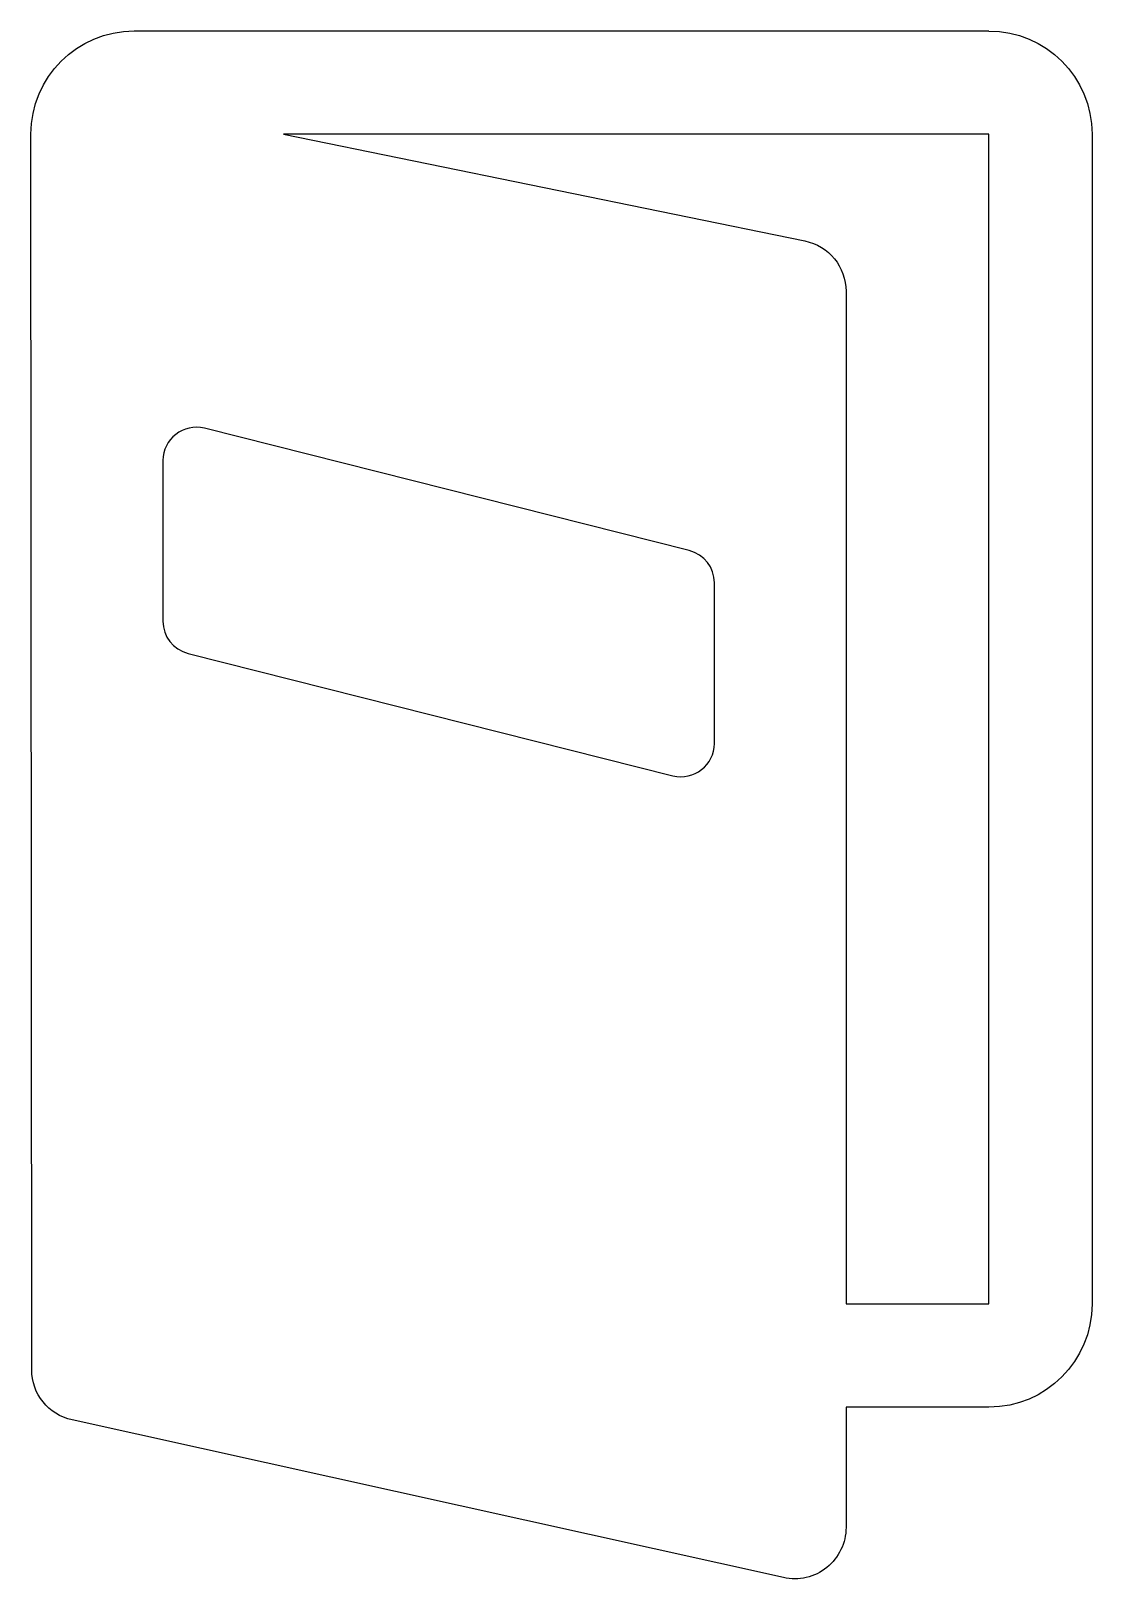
# Model space of a CAD drawing. Header units: centimetres. Extents: x -4.8 to 4.1, y -6.5 to 6.5.
import ezdxf

# ---------------------------------------------------------------- set-up
doc = ezdxf.new("R2010")
doc.units = ezdxf.units.CM
doc.header["$MEASUREMENT"] = 0
doc.layers.add('Layer 1', color=7, linetype='Continuous')

msp = doc.modelspace()

# ---------------------------------------------------------------- linework, layer by layer
at = {"layer": 'Layer 1'}
for points, knots in [([(3.25588, 6.50322), (3.25588, 6.50322), (-3.93152, 6.50322), (-3.93152, 6.50322), (-3.93152, 6.50322), (-4.40944, 6.50322), (-4.79814, 6.11455), (-4.79814, 5.63682), (-4.79814, 5.63682), (-4.79814, 5.63682), (-4.79198, -4.74845), (-4.79198, -4.74845), (-4.79198, -4.74845), (-4.79198, -4.95107), (-4.65106, -5.12699), (-4.45308, -5.17065), (-4.45308, -5.17065), (-4.45308, -5.17065), (1.52838, -6.49566), (1.52838, -6.49566), (1.52838, -6.49566), (1.65636, -6.52405), (1.79032, -6.4927), (1.89271, -6.41089), (1.89271, -6.41089), (1.99484, -6.32868), (2.0544, -6.20446), (2.0544, -6.07349), (2.0544, -6.07349), (2.0544, -6.07349), (2.0544, -5.06297), (2.0544, -5.06297), (2.0544, -5.06297), (2.0544, -5.06297), (3.25588, -5.06296), (3.25588, -5.06296), (3.25588, -5.06296), (3.7338, -5.06296), (4.1225, -4.67426), (4.1225, -4.19656), (4.1225, -4.19656), (4.1225, -4.19656), (4.1225, 5.63682), (4.1225, 5.63682), (4.1225, 5.63682), (4.1225, 6.11455), (3.7338, 6.50322), (3.25588, 6.50322)], [0, 0, 0, 0, 0.07692308, 0.07692308, 0.07692308, 0.07692308, 0.15384615, 0.15384615, 0.15384615, 0.15384615, 0.23076923, 0.23076923, 0.23076923, 0.23076923, 0.30769231, 0.30769231, 0.30769231, 0.30769231, 0.38461538, 0.38461538, 0.38461538, 0.38461538, 0.46153846, 0.46153846, 0.46153846, 0.46153846, 0.53846154, 0.53846154, 0.53846154, 0.53846154, 0.61538462, 0.61538462, 0.61538462, 0.61538462, 0.69230769, 0.69230769, 0.69230769, 0.69230769, 0.76923077, 0.76923077, 0.76923077, 0.76923077, 0.84615385, 0.84615385, 0.84615385, 0.84615385, 1, 1, 1, 1]), ([(2.05438, -4.19518), (2.05438, -4.19518), (2.05438, 4.3152), (2.05438, 4.3152), (2.05438, 4.3152), (2.05438, 4.52078), (1.90984, 4.69795), (1.70854, 4.73909), (1.70854, 4.73909), (1.70854, 4.73909), (-2.67414, 5.63544), (-2.67414, 5.63544), (-2.67414, 5.63544), (-2.67414, 5.63544), (3.25441, 5.63682), (3.25441, 5.63682), (3.25441, 5.63682), (3.25441, 5.63682), (3.25486, -4.19486), (3.25486, -4.19486), (3.25486, -4.19486), (3.25486, -4.19486), (2.05438, -4.19518), (2.05438, -4.19518)], [0, 0, 0, 0, 0.14285714, 0.14285714, 0.14285714, 0.14285714, 0.28571429, 0.28571429, 0.28571429, 0.28571429, 0.42857143, 0.42857143, 0.42857143, 0.42857143, 0.57142857, 0.57142857, 0.57142857, 0.57142857, 0.71428571, 0.71428571, 0.71428571, 0.71428571, 1, 1, 1, 1]), ([(0.59918, 0.24426), (0.59918, 0.24426), (-3.47707, 1.27182), (-3.47707, 1.27182), (-3.47707, 1.27182), (-3.60164, 1.30323), (-3.6889, 1.41522), (-3.6889, 1.54368), (-3.6889, 1.54368), (-3.6889, 1.54368), (-3.6889, 2.89205), (-3.6889, 2.89205), (-3.6889, 2.89205), (-3.6889, 3.07467), (-3.51708, 3.20854), (-3.33999, 3.16391), (-3.33999, 3.16391), (-3.33999, 3.16391), (0.73626, 2.13635), (0.73626, 2.13635), (0.73626, 2.13635), (0.86083, 2.10494), (0.94809, 1.99292), (0.94809, 1.86449), (0.94809, 1.86449), (0.94809, 1.86449), (0.94809, 0.51612), (0.94809, 0.51612), (0.94809, 0.51612), (0.94806, 0.33351), (0.77623, 0.19963), (0.59918, 0.24426)], [0, 0, 0, 0, 0.11111111, 0.11111111, 0.11111111, 0.11111111, 0.22222222, 0.22222222, 0.22222222, 0.22222222, 0.33333333, 0.33333333, 0.33333333, 0.33333333, 0.44444444, 0.44444444, 0.44444444, 0.44444444, 0.55555556, 0.55555556, 0.55555556, 0.55555556, 0.66666667, 0.66666667, 0.66666667, 0.66666667, 0.77777778, 0.77777778, 0.77777778, 0.77777778, 1, 1, 1, 1]), ([(3.25588, -4.19486), (3.25588, -4.19486), (3.25633, -4.19486), (3.25633, -4.19486), (3.25633, -4.19486), (3.25633, -4.19486), (3.25588, -4.19486), (3.25588, -4.19486)], [0, 0, 0, 0, 0.33333333, 0.33333333, 0.33333333, 0.33333333, 1, 1, 1, 1]), ([(3.25588, -4.19486), (3.25588, -4.19486), (3.25588, -4.19486), (3.25588, -4.19486), (3.25588, -4.19486), (3.25588, -4.19486), (3.25588, -4.19486), (3.25588, -4.19486)], [0, 0, 0, 0, 0.33333333, 0.33333333, 0.33333333, 0.33333333, 1, 1, 1, 1])]:
    msp.add_open_spline(points, degree=3, knots=knots, dxfattribs=at)

doc.saveas('drawing.dxf')
